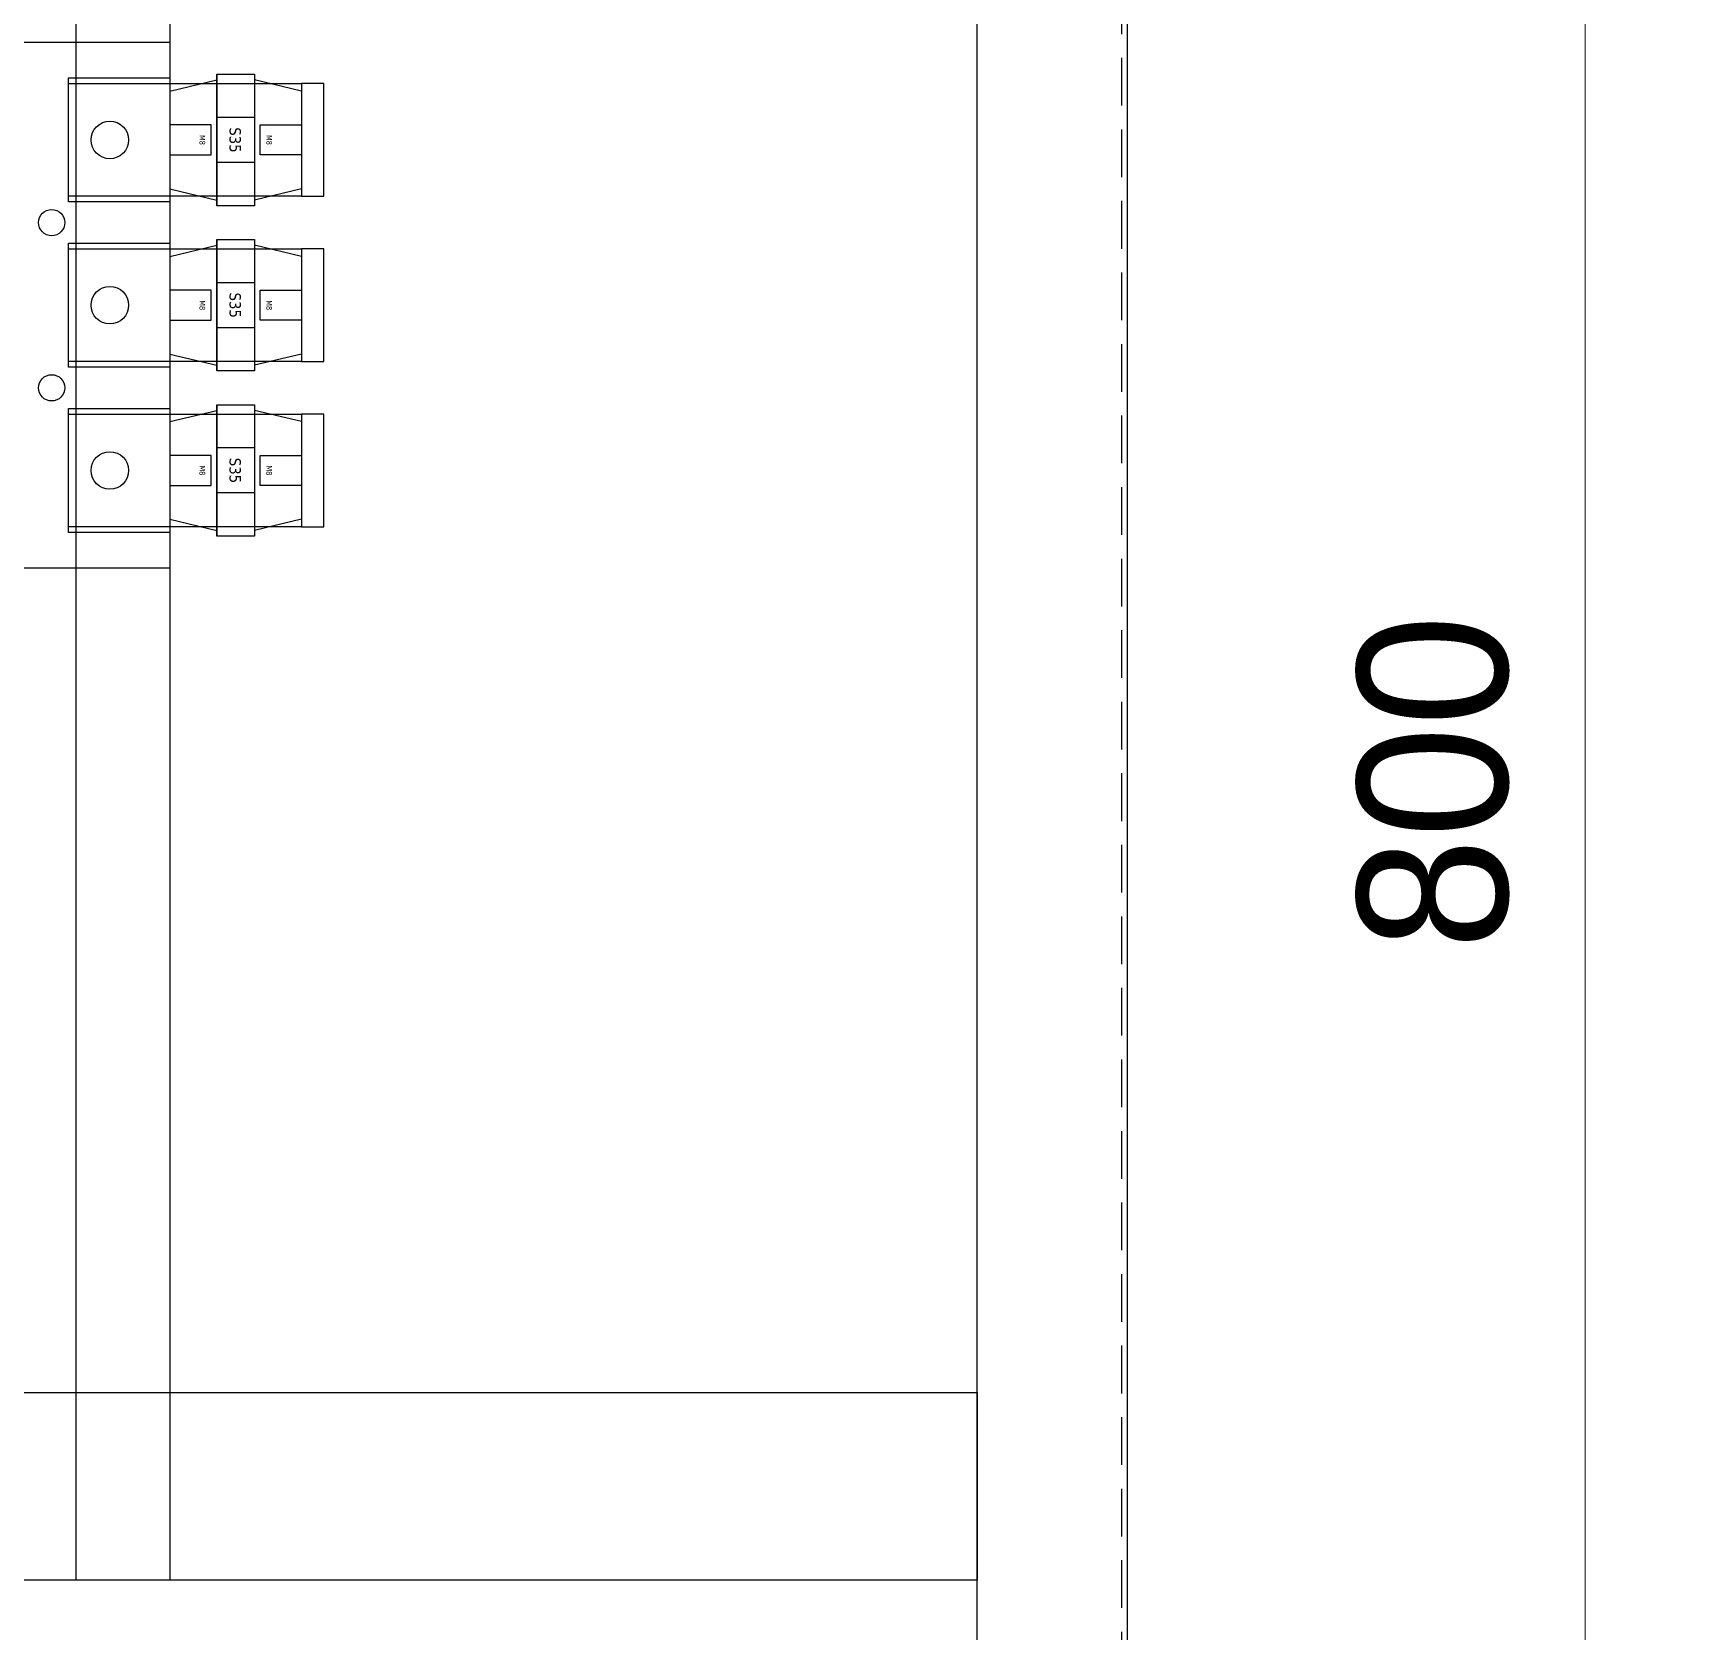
# Model space of a CAD drawing. Header units: millimetres. Extents: x 0 to 5940, y 0 to 4200.
# Drawn here: x 4652.2 to 5090.6, y 2403.7 to 2829.2 of the extents above; entities that cross this region are included whole.
import ezdxf

# ---------------------------------------------------------------- set-up
doc = ezdxf.new("R2010")
doc.units = ezdxf.units.MM
doc.linetypes.add('HIDDENX2', pattern=[19.05, 12.7, -6.35])
doc.layers.add('DIM', color=253, linetype='Continuous')
doc.styles.add('Arial', font='arial.ttf')
doc.dimstyles.new('Dim-40', dxfattribs={"dimtxt": 40, "dimasz": 20, "dimexe": 25, "dimexo": 40, "dimgap": 20, "dimtad": 1, "dimdec": 0, "dimtxsty": 'Standard', "dimblk": 'OBLIQUE', "dimcen": 15, "dimclrd": 5, "dimclre": 5, "dimclrt": 3, "dimazin": 3, "dimtfac": 1, "dimtdec": 0, "dimtmove": 0, "dimatfit": 3, "dimldrblk": 'ARCHTICK', "dimlwd": 9, "dimlwe": 9})

# ---------------------------------------------------------------- blocks, each defined once
blk = doc.blocks.new('nxm-400-630-1')
at = {"color": 7}
for p, q in [((29465.06, -129525.93), (29605.06, -129525.93)), ((29510.06, -129600.93), (29560.06, -129600.93)), ((29494.06, -129652.93), (29500.06, -129646.93)), ((29500.06, -129652.93), (29494.06, -129646.93)), ((29465.06, -129675.93), (29605.06, -129675.93))]:
    blk.add_line(p, q, dxfattribs=at)
for points in [[(29465.06, -129472.43), (29605.06, -129472.43), (29605.06, -129729.43), (29465.06, -129729.43)], [(29510.06, -129554.93), (29560.06, -129554.93), (29560.06, -129646.93), (29510.06, -129646.93)], [(29510.06, -129594.43), (29560.06, -129594.43), (29560.06, -129607.43), (29510.06, -129607.43)], [(29494.06, -129652.93), (29500.06, -129652.93), (29500.06, -129646.93), (29494.06, -129646.93)]]:
    blk.add_lwpolyline(points, close=True, dxfattribs=at)
at = {"color": 1}
for points in [[(29474.56, -129472.43), (29507.56, -129472.43), (29507.56, -129499.43), (29474.56, -129499.43)], [(29474.56, -129729.43), (29507.56, -129729.43), (29507.56, -129702.43), (29474.56, -129702.43)]]:
    blk.add_lwpolyline(points, close=True, dxfattribs=at)
at = {"color": 2}
for points in [[(29518.56, -129472.43), (29551.56, -129472.43), (29551.56, -129499.43), (29518.56, -129499.43)], [(29518.56, -129729.43), (29551.56, -129729.43), (29551.56, -129702.43), (29518.56, -129702.43)]]:
    blk.add_lwpolyline(points, close=True, dxfattribs=at)
at = {"color": 5}
for points in [[(29562.56, -129472.43), (29595.56, -129472.43), (29595.56, -129499.43), (29562.56, -129499.43)], [(29562.56, -129729.43), (29595.56, -129729.43), (29595.56, -129702.43), (29562.56, -129702.43)]]:
    blk.add_lwpolyline(points, close=True, dxfattribs=at)
at = {"color": 1}
for centre in [(29491.06, -129488.43), (29491.06, -129713.43)]:
    blk.add_circle(centre, 5, dxfattribs=at)
at = {"color": 2}
for centre in [(29535.06, -129488.43), (29535.06, -129713.43)]:
    blk.add_circle(centre, 5, dxfattribs=at)
at = {"color": 5}
for centre in [(29579.06, -129488.43), (29579.06, -129713.43)]:
    blk.add_circle(centre, 5, dxfattribs=at)
at = {"color": 7}
for centre in [(29513.06, -129503.93), (29557.06, -129503.93), (29513.06, -129697.93), (29557.06, -129697.93)]:
    blk.add_circle(centre, 3.5, dxfattribs=at)
at = {"color": 7, "char_height": 6, "width": 25.6029, "attachment_point": 5, "style": 'Arial'}
for s, insert in [('CHINT', (29482.99, -129535.33)), ('NXM-400S\\PNXM-630S', (29535.06, -129662.43))]:
    blk.add_mtext(s, dxfattribs=dict(at, insert=insert))
blk = doc.blocks.new('su35-1')
at = {"color": 1}
for p, q in [((-13, 35), (-16, 22.5)), ((-13, 35), (13, 35)), ((13, 35), (16, 22.5)), ((-17.5, 12.5), (-17.5, 22.5)), ((-17.5, 22.5), (17.5, 22.5)), ((-16, 22.5), (16, 22.5)), ((-6, 22.5), (-6, 12.5)), ((6, 22.5), (6, 12.5)), ((17.5, 22.5), (17.5, 12.5)), ((-17.5, 12.5), (17.5, 12.5)), ((17.5, 12.5), (-17.5, 12.5)), ((-16, 12.5), (16, 12.5)), ((-13, 0), (-16, 12.5)), ((13, 0), (16, 12.5)), ((-13, 0), (13, 0))]:
    blk.add_line(p, q, dxfattribs=at)
for points in [[(-4, 35), (4, 35), (4, 24), (-4, 24)], [(-4, 0), (4, 0), (4, 11), (-4, 11)]]:
    blk.add_lwpolyline(points, close=True, dxfattribs=at)
at = {"color": 1, "width": 30.0978, "attachment_point": 5}
for s, insert, char_height in [('{\\fTahoma|b0|i0|c0|p34;M8}', (0, 26.4), 1.5), ('{\\fTahoma|b0|i0|c0|p34;S35}', (0, 17.34), 3), ('{\\fTahoma|b0|i0|c0|p34;M8}', (0, 8.6), 1.5)]:
    blk.add_mtext(s, dxfattribs=dict(at, insert=insert, char_height=char_height))
blk = doc.blocks.new('*D14')
at = {"color": 0, "linetype": 'ByBlock', "lineweight": -2}
for p, q in [((5075.56, 3019.72), (5055.56, 3039.72)), ((5055.56, 2239.72), (5075.56, 2219.72))]:
    blk.add_line(p, q, dxfattribs=at)
at = {"layer": 'Defpoints', "color": 0, "transparency": 16777216}
for p in [(4909.78, 3029.72), (4909.78, 2229.72), (5065.56, 2229.72)]:
    blk.add_point(p, dxfattribs=at)
at = {"layer": 'DIM', "color": 5, "lineweight": 9, "transparency": 16777216}
for p, q in [((4949.78, 3029.72), (5090.56, 3029.72)), ((5065.56, 3029.72), (5065.56, 2229.72)), ((4949.78, 2229.72), (5090.56, 2229.72))]:
    blk.add_line(p, q, dxfattribs=at)
at = {"layer": 'DIM', "color": 3, "transparency": 16777216, "insert": (5025.14, 2629.72), "char_height": 40, "attachment_point": 5, "rotation": 90}
blk.add_mtext('800', dxfattribs=at)
blk = doc.blocks.new('_ArchTick')
at = {"color": 0, "const_width": 0.15}
blk.add_lwpolyline([(-0.5, -0.5), (0.5, 0.5)], dxfattribs=at)
blk = doc.blocks.new('_Oblique')
at = {"color": 0, "linetype": 'ByBlock', "lineweight": -2}
blk.add_line((-0.5, -0.5), (0.5, 0.5), dxfattribs=at)

msp = doc.modelspace()

# ---------------------------------------------------------------- linework, layer by layer
at = {"color": 7}
msp.add_lwpolyline([(4943.68, 3879.72), (3943.68, 3879.72), (3943.68, 2179.72), (4943.68, 2179.72)], close=True, dxfattribs=at)
at = {"color": 7, "linetype": 'HIDDENX2'}
msp.add_lwpolyline([(4942.18, 3878.22), (3945.18, 3878.22), (3945.18, 2181.22), (4942.18, 2181.22)], close=True, dxfattribs=at)
at = {"color": 4}
msp.add_lwpolyline([(4903.68, 3839.72), (3983.68, 3839.72), (3983.68, 2219.72), (4903.68, 2219.72)], close=True, dxfattribs=at)
at = {"color": 8}
for points in [[(4663.68, 3242.22), (4688.68, 3242.22), (4688.68, 2417.22), (4663.68, 2417.22)], [(3983.68, 2467.22), (4903.68, 2467.22), (4903.68, 2417.22), (3983.68, 2417.22)]]:
    msp.add_lwpolyline(points, close=True, dxfattribs=at)
at = {"color": 1}
for points in [[(4723.68, 2815.72), (4723.68, 2785.72), (4661.68, 2785.72), (4661.68, 2815.72)], [(4723.68, 2785.72), (4729.68, 2785.72), (4729.68, 2815.72), (4723.68, 2815.72)]]:
    msp.add_lwpolyline(points, close=True, dxfattribs=at)
at = {"color": 2}
for points in [[(4723.68, 2771.72), (4723.68, 2741.72), (4661.68, 2741.72), (4661.68, 2771.72)], [(4723.68, 2741.72), (4729.68, 2741.72), (4729.68, 2771.72), (4723.68, 2771.72)]]:
    msp.add_lwpolyline(points, close=True, dxfattribs=at)
at = {"color": 5}
for points in [[(4723.68, 2727.72), (4723.68, 2697.72), (4661.68, 2697.72), (4661.68, 2727.72)], [(4723.68, 2697.72), (4729.68, 2697.72), (4729.68, 2727.72), (4723.68, 2727.72)]]:
    msp.add_lwpolyline(points, close=True, dxfattribs=at)

# ---------------------------------------------------------------- block references
at = {"color": 7, "rotation": 270}
msp.add_blockref('nxm-400-630-1', (134161.1, 32291.78), dxfattribs=at)
at = {"color": 2, "rotation": 270}
for p in [(4688.68, 2800.72), (4688.68, 2756.72), (4688.68, 2712.72)]:
    msp.add_blockref('su35-1', p, dxfattribs=at)

# ---------------------------------------------------------------- dimensions: what is measured, and where the dimension line sits
at = {"layer": 'DIM', "color": 2}
dim = msp.add_linear_dim(base=(5065.56, 2229.72), p1=(4909.78, 3029.72), p2=(4909.78, 2229.72), angle=90, dimstyle='Dim-40', dxfattribs=at)
dim.commit()
dim.dimension.update_dxf_attribs({"geometry": '*D14', "text_midpoint": (5025.14, 2629.72)})

doc.saveas('drawing.dxf')
